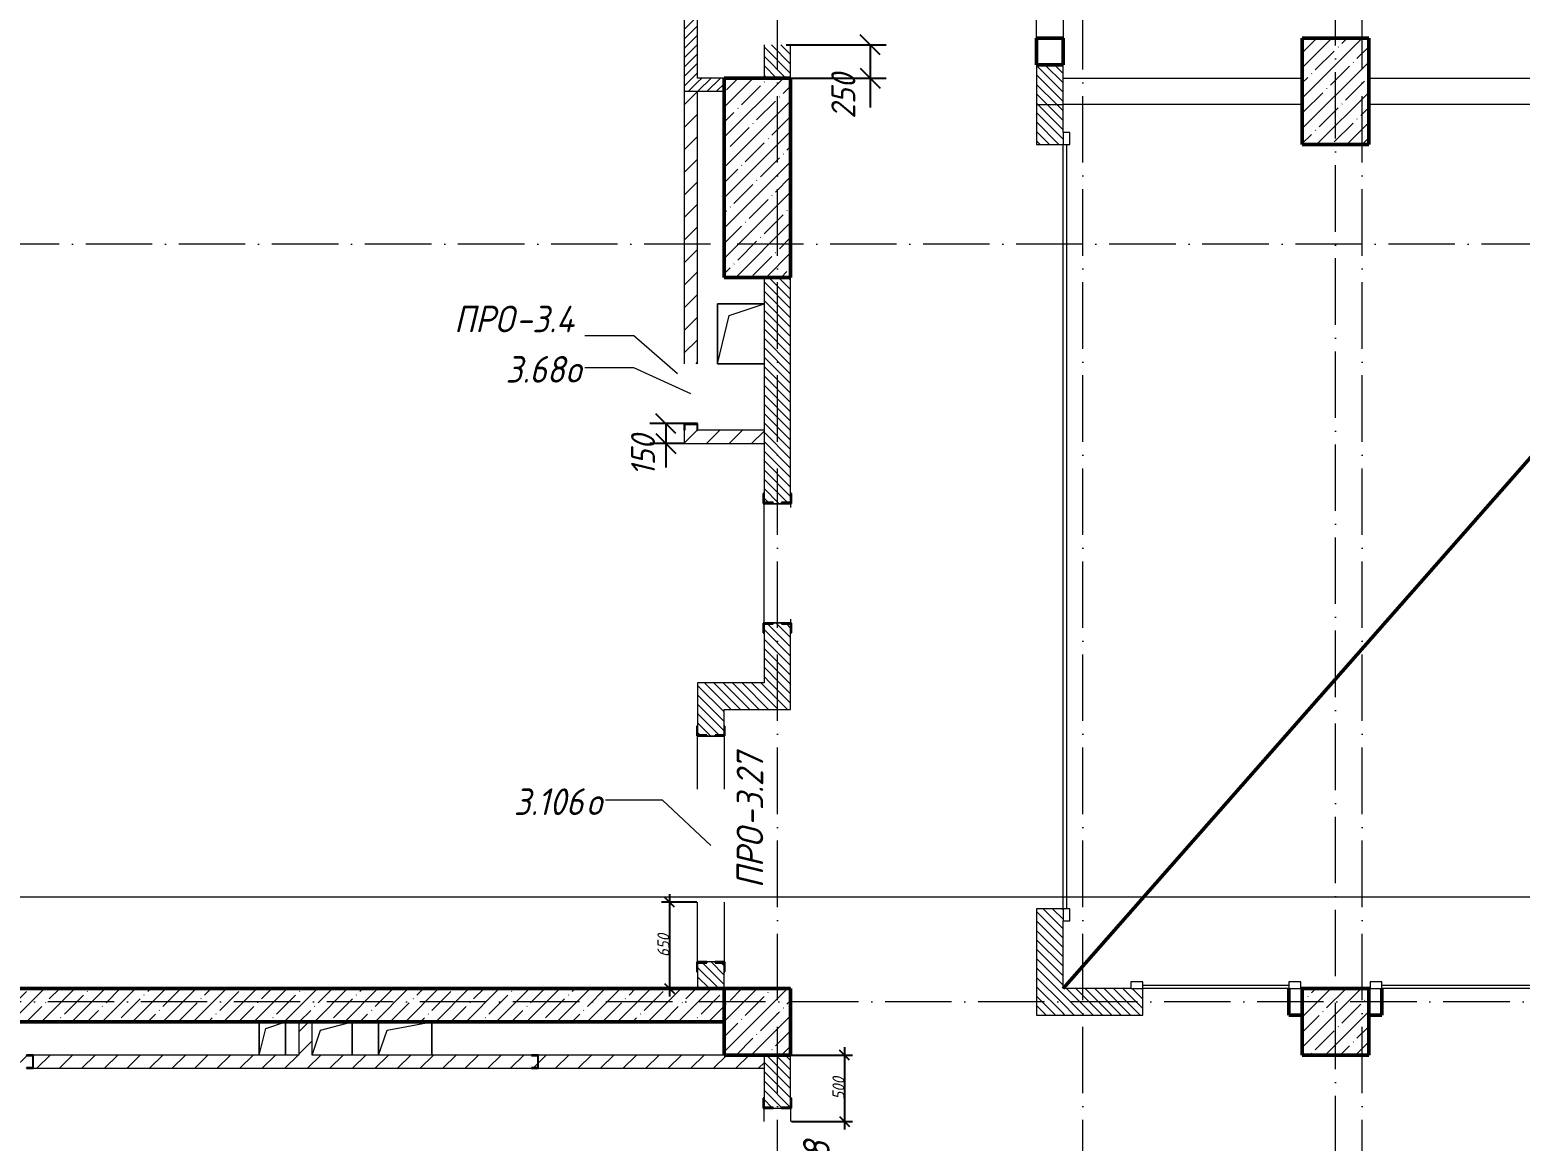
# Model space of a CAD drawing. Header units: millimetres. Extents: x -356862 to 418287, y 0 to 839748.
# Drawn here: x 144510 to 155725, y 390075 to 398436 of the extents above; entities that cross this region are included whole.
import ezdxf

# ---------------------------------------------------------------- set-up
doc = ezdxf.new("R2010")
doc.units = ezdxf.units.MM
doc.linetypes.add('50_200_ШТРИХ_1Т_ш5_п1_п1_', pattern=[700, 500, -100, 0, -100])
for name, color, linetype, lineweight in [('A-____-____-DIMS', 7, 'Continuous', 9), ('A-DETL-____-OTLN-1', 7, 'Continuous', 50), ('A-DOOR-____-MCUT', 7, 'Continuous', 13), ('A-DOOR-____-OTLN', 7, 'Continuous', 9), ('A-FLOR-____-OTLN', 7, 'Continuous', 9), ('A-GENM-____-IDEN', 7, 'Continuous', 9), ('A-GENM-____-MCUT', 7, 'Continuous', 25), ('A-GENM-____-OTLN', 7, 'Continuous', 9), ('A-GENM-____-OTLN-1', 7, 'Continuous', 25), ('A-GLAZ-____-IDEN', 7, 'Continuous', 9), ('A-WALL-____-MCUT', 7, 'Continuous', 13), ('A-WALL-____-MCUT-1', 7, 'Continuous', 9), ('A-WALL-____-MCUT-2', 7, 'Continuous', 50), ('A-WALL-____-PATT-1', 7, 'Continuous', 9), ('A-WALL-FNSH-MCUT-1', 7, 'Continuous', 9), ('I-WALL-____-OTLN', 7, 'Continuous', 9), ('S-COLS-____-MCUT', 7, 'Continuous', 50), ('S-COLS-____-OTLN', 7, 'Continuous', 9), ('S-GRID-____-OTLN-1', 7, '50_200_ШТРИХ_1Т_ш5_п1_п1_', 9)]:
    doc.layers.add(name, color=color, linetype=linetype, lineweight=lineweight)
doc.layers.add('G-____-____-SYMB-1', color=9, linetype='Continuous', lineweight=9, true_color=0x808080)
doc.styles.add('ISOCPEUR_I_10', font='isocpeui.ttf', dxfattribs={"width": 0.9, "height": 180})
doc.styles.add('ISOCPEUR_I_11', font='isocpeui.ttf', dxfattribs={"width": 0.9, "height": 200})
doc.styles.add('ISOCPEUR_I_7', font='isocpeui.ttf', dxfattribs={"width": 0.9, "height": 90})
doc.dimstyles.new('ISO-1_8_0_9К_СРЕДНИЙ_Кладочные_1', dxfattribs={"dimscale": 304.8, "dimtxt": 89.638306, "dimasz": 0.246063, "dimexe": 0.19685, "dimexo": 0, "dimgap": 0, "dimtad": 1, "dimdec": 3, "dimrnd": 0.001, "dimdsep": 46, "dimtxsty": 'ISOCPEUR_I_7', "dimblk1": 'OBLIQUE', "dimblk2": 'OBLIQUE', "dimsah": 1, "dimcen": 0.09, "dimdle": 0.19685, "dimazin": 0, "dimtfac": 1, "dimtdec": 4, "dimtix": 1, "dimtmove": 0, "dimatfit": 3, "dimfxl": 1, "dimtvp": 1, "dimtolj": 1, "dimtzin": 0, "dimarcsym": 2})
doc.dimstyles.new('ISO-1_8_0_9К_СРЕДНИЙ_Кладочные_3', dxfattribs={"dimscale": 304.8, "dimtxt": 179.276612, "dimasz": 0.492126, "dimexe": 0.393701, "dimexo": 0, "dimgap": 0, "dimtad": 1, "dimdec": 3, "dimrnd": 0.001, "dimdsep": 46, "dimtxsty": 'ISOCPEUR_I_10', "dimblk1": 'OBLIQUE', "dimblk2": 'OBLIQUE', "dimsah": 1, "dimcen": 0.09, "dimdle": 0.393701, "dimazin": 0, "dimtfac": 1, "dimtdec": 4, "dimtix": 1, "dimtmove": 0, "dimatfit": 3, "dimfxl": 1, "dimtvp": 1, "dimtolj": 1, "dimtzin": 0, "dimarcsym": 2})
pattern_1 = [(135, (144685.44, 323542.244), (-35.35534, -35.35534), [])]
pattern_2 = [(45, (144685.44, 323542.244), (-35.35534, 35.35534), [])]
pattern_3 = [(45, (144685.44, 323542.24), (-84.85281, 84.85281), [])]

# ---------------------------------------------------------------- blocks, each defined once
blk = doc.blocks.new('BSC_Колонна _Прямоугольная - 500х800-V10-АР1_План отверстий 3 этажа в осях 1-64_Ю-ЯЯ')
at = {"layer": 'S-COLS-____-OTLN'}
h = blk.add_hatch(dxfattribs=at)
h.set_pattern_fill('FP_14', color=256, style=0, pattern_type=2)
h.set_pattern_definition([(45, (-9650, -74431.04), (-114.04925, 114.04925), []), (45, (-9535.95, -74431.04), (-114.04925, 114.04925), [201.613, -40.323, 3.353, -36.97])])
h.paths.add_polyline_path([(-250, -400), (250, -400), (250, 400), (-250, 400)], flags=0)
at = {"layer": 'S-COLS-____-MCUT'}
for p, q in [((250, 400), (-250, 400)), ((-250, 400), (-250, -400)), ((250, -400), (250, 400)), ((-250, -400), (250, -400))]:
    blk.add_line(p, q, dxfattribs=at)
blk = doc.blocks.new('BSC_Колонна _Прямоугольная - 500х500-25976076-АР1_План отверстий 3 этажа в осях 1-64_Ю-ЯЯ')
at = {"layer": 'S-COLS-____-OTLN'}
h = blk.add_hatch(dxfattribs=at)
h.set_pattern_fill('FP_15', color=256, style=0, pattern_type=2)
h.set_pattern_definition([(45, (-9650, -67431.04), (-114.04925, 114.04925), []), (45, (-9535.95, -67431.04), (-114.04925, 114.04925), [201.613, -40.323, 3.353, -36.97])])
h.paths.add_polyline_path([(-250, -250), (250, -250), (250, 250), (-250, 250)], flags=0)
at = {"layer": 'S-COLS-____-MCUT'}
for p, q in [((250, 250), (-250, 250)), ((-250, 250), (-250, -250)), ((250, -250), (250, 250)), ((-250, -250), (250, -250))]:
    blk.add_line(p, q, dxfattribs=at)
blk = doc.blocks.new('BSC_Колонна _Прямоугольная - 500х500-V24-АР1_План отверстий 3 этажа в осях 1-64_Ю-ЯЯ')
at = {"layer": 'S-COLS-____-OTLN'}
h = blk.add_hatch(dxfattribs=at)
h.set_pattern_fill('FP_31', color=256, style=0, pattern_type=2)
h.set_pattern_definition([(45, (-5300, -67431.04), (-114.04925, 114.04925), []), (45, (-5185.95, -67431.04), (-114.04925, 114.04925), [201.613, -40.323, 3.353, -36.97])])
h.paths.add_polyline_path([(-250, -250), (250, -250), (250, 250), (-250, 250)], flags=0)
at = {"layer": 'S-COLS-____-MCUT'}
for p, q in [((250, 250), (-250, 250)), ((-250, 250), (-250, -250)), ((250, -250), (250, 250)), ((-250, -250), (250, -250))]:
    blk.add_line(p, q, dxfattribs=at)
blk = doc.blocks.new('BSC_Колонна _Прямоугольная - 500х1500-25984399-АР1_План отверстий 3 этажа в осях 1-64_Ю-ЯЯ')
at = {"layer": 'S-COLS-____-OTLN'}
h = blk.add_hatch(dxfattribs=at)
h.set_pattern_fill('FP_152', color=256, style=0, pattern_type=2)
h.set_pattern_definition([(45, (-5300, -73781.04), (-114.04925, 114.04925), []), (45, (-5185.95, -73781.04), (-114.04925, 114.04925), [201.613, -40.323, 3.353, -36.97])])
h.paths.add_polyline_path([(-250, -750), (250, -750), (250, 750), (-250, 750), (-250, -413)], flags=0)
at = {"layer": 'S-COLS-____-MCUT'}
for p, q in [((250, 750), (-250, 750)), ((-250, 750), (-250, -750)), ((250, -750), (250, 750)), ((-250, -750), (250, -750))]:
    blk.add_line(p, q, dxfattribs=at)
blk = doc.blocks.new('Фахверк_СКБ_Уголок - 200_3960-28268576-АР1_План отверстий 3 этажа в осях 1-64_Ю-ЯЯ')
at = {"layer": 'A-GENM-____-MCUT'}
for p, q in [((200, 156), (125, 156)), ((125, 156), (125, 81)), ((131, 81), (131, 150)), ((131, 150), (200, 150)), ((200, 150), (200, 156)), ((125, 81), (131, 81)), ((131, 19), (125, 19)), ((125, 19), (125, -56)), ((131, -50), (131, 19)), ((125, -56), (200, -56)), ((200, -50), (131, -50)), ((200, -56), (200, -50))]:
    blk.add_line(p, q, dxfattribs=at)
blk = doc.blocks.new('Фахверк_СКБ_Уголок - 200_3960_зеркало-28268689-АР1_План отверстий 3 этажа в осях 1-64_Ю-ЯЯ')
at = {"layer": 'A-GENM-____-MCUT'}
for p, q in [((200, 156), (125, 156)), ((125, 156), (125, 81)), ((131, 81), (131, 150)), ((131, 150), (200, 150)), ((200, 150), (200, 156)), ((125, 81), (131, 81)), ((131, 19), (125, 19)), ((125, 19), (125, -56)), ((131, -50), (131, 19)), ((125, -56), (200, -56)), ((200, -50), (131, -50)), ((200, -56), (200, -50))]:
    blk.add_line(p, q, dxfattribs=at)
blk = doc.blocks.new('154_Стойка_СКБ_Уголок - СМ-2480_200-28346303-АР1_План отверстий 3 этажа в осях 1-64_Ю-ЯЯ')
at = {"layer": 'A-GENM-____-MCUT'}
for p, q in [((125, 156), (125, 81)), ((200, 156), (125, 156)), ((131, 81), (131, 150)), ((131, 150), (200, 150)), ((200, 150), (200, 156)), ((125, 81), (131, 81)), ((131, 19), (125, 19)), ((125, 19), (125, -56)), ((131, -50), (131, 19)), ((125, -56), (200, -56)), ((200, -50), (131, -50)), ((200, -56), (200, -50))]:
    blk.add_line(p, q, dxfattribs=at)
blk = doc.blocks.new('Стойка_Влож_Полоса боковая - Полоса-V164-АР1_План отверстий 3 этажа в осях 1-64_Ю-ЯЯ')
at = {"layer": 'A-GENM-____-OTLN'}
for p, q in [((-5, 60), (0, 60)), ((-5, -60), (-5, 60)), ((0, 31), (0, -31)), ((0, -60), (-5, -60))]:
    blk.add_line(p, q, dxfattribs=at)
blk = doc.blocks.new('АР_Перемычка - АР_Перемычка-28586037-АР1_План отверстий 3 этажа в осях 1-64_Ю-ЯЯ')
at = {"layer": 'A-GENM-____-OTLN'}
blk.add_line((-250, -100), (-243, -100), dxfattribs=at)
blk = doc.blocks.new('154_Фахверк_СКБ_Швеллер - Тип_100_3960-28515445-АР1_План отверстий 3 этажа в осях 1-64_Ю-ЯЯ')
at = {"layer": 'A-GENM-____-MCUT'}
for p, q in [((175, 50), (125, 50)), ((125, 50), (125, -50)), ((128, 47), (175, 47)), ((128, -47), (128, 47)), ((175, 47), (175, 50)), ((125, -50), (175, -50)), ((175, -47), (128, -47)), ((175, -50), (175, -47))]:
    blk.add_line(p, q, dxfattribs=at)
blk = doc.blocks.new('AR_Отверстие прямоугольное _в плите_ - AR_Отверстие прямоугольное _в плите_-V196-АР1_План отверстий 3 этажа в осях 1-64_Ю-ЯЯ')
at = {"layer": 'A-GENM-____-OTLN'}
for p, q in [((-100, 125), (-100, -125)), ((-50, 75), (100, 125)), ((100, -125), (100, 125)), ((-100, -125), (-50, 75))]:
    blk.add_line(p, q, dxfattribs=at)
blk = doc.blocks.new('AR_Отверстие прямоугольное _в плите_ - AR_Отверстие прямоугольное _в плите_-30459858-АР1_План отверстий 3 этажа в осях 1-64_Ю-ЯЯ')
at = {"layer": 'A-GENM-____-OTLN'}
for p, q in [((-200, 125), (-200, -125)), ((-137, 63), (200, 125)), ((200, -125), (200, 125)), ((-200, -125), (-137, 63))]:
    blk.add_line(p, q, dxfattribs=at)
blk = doc.blocks.new('AR_Отверстие прямоугольное _в плите_ - AR_Отверстие прямоугольное _в плите_-30552572-АР1_План отверстий 3 этажа в осях 1-64_Ю-ЯЯ')
at = {"layer": 'A-GENM-____-OTLN'}
for p, q in [((-88, 63), (150, 125)), ((150, -125), (150, 125)), ((-150, -125), (-88, 63))]:
    blk.add_line(p, q, dxfattribs=at)
blk = doc.blocks.new('AR_Отверстие прямоугольное _в плите_ - AR_Отверстие прямоугольное _в плите_-30553107-АР1_План отверстий 3 этажа в осях 1-64_Ю-ЯЯ')
at = {"layer": 'A-GENM-____-OTLN'}
for p, q in [((175, 225), (-175, 225)), ((-175, 225), (-175, -225)), ((-87, 138), (175, 225)), ((-175, -225), (-87, 138)), ((-175, -225), (175, -225))]:
    blk.add_line(p, q, dxfattribs=at)
blk = doc.blocks.new('DM_Штора_Противопожарная_Doormaster_EI-60 - ш_2900 х в_2680-31485572-АР1_План отверстий 3 этажа в осях 1-64_Ю-ЯЯ')
at = {"layer": 'A-DOOR-____-MCUT'}
for p, q in [((-1325, 150), (-1415, 150)), ((-1415, 150), (-1415, 100)), ((-1325, 100), (-1325, 150)), ((-1325, 125), (1575, 125)), ((1575, 150), (1575, 100)), ((1665, 150), (1575, 150)), ((1665, 100), (1665, 150)), ((-1415, 100), (-1325, 100)), ((1575, 100), (1665, 100))]:
    blk.add_line(p, q, dxfattribs=at)
blk = doc.blocks.new('DM_Штора_Противопожарная_Doormaster_EI-60 - ш_5750 х в2680-31836437-АР1_План отверстий 3 этажа в осях 1-64_Ю-ЯЯ')
at = {"layer": 'A-DOOR-____-MCUT'}
for p, q in [((-2750, 150), (-2840, 150)), ((-2840, 150), (-2840, 100)), ((-2750, 100), (-2750, 150)), ((-2750, 125), (3000, 125)), ((3000, 150), (3000, 100)), ((3090, 150), (3000, 150)), ((3090, 100), (3090, 150)), ((-2840, 100), (-2750, 100)), ((3000, 100), (3090, 100))]:
    blk.add_line(p, q, dxfattribs=at)
blk = doc.blocks.new('DM_Штора_Противопожарная_Doormaster_EI-60 - ш_1100 х в_2680-31485576-АР1_План отверстий 3 этажа в осях 1-64_Ю-ЯЯ')
at = {"layer": 'A-DOOR-____-MCUT'}
for p, q in [((-425, 150), (-515, 150)), ((-515, 150), (-515, 100)), ((-425, 100), (-425, 150)), ((-425, 125), (675, 125)), ((675, 150), (675, 100)), ((765, 150), (675, 150)), ((765, 100), (765, 150)), ((-515, 100), (-425, 100)), ((675, 100), (765, 100))]:
    blk.add_line(p, q, dxfattribs=at)
blk = doc.blocks.new('BSC_Колонна _Прямоугольная1 - 200х100 _металл_-31488033-АР1_План отверстий 3 этажа в осях 1-64_Ю-ЯЯ')
at = {"layer": 'S-COLS-____-MCUT'}
for p, q in [((100, 50), (-100, 50)), ((-100, 50), (-100, 40)), ((100, -50), (100, 50)), ((-100, -50), (100, -50))]:
    blk.add_line(p, q, dxfattribs=at)
blk = doc.blocks.new('BSC_Колонна _Прямоугольная1 - 200х100 _металл_-V209-АР1_План отверстий 3 этажа в осях 1-64_Ю-ЯЯ')
at = {"layer": 'S-COLS-____-MCUT'}
for p, q in [((100, 50), (-100, 50)), ((100, -50), (100, 50)), ((-100, -40), (-100, -50)), ((-100, -50), (100, -50))]:
    blk.add_line(p, q, dxfattribs=at)
blk = doc.blocks.new('BSC_Колонна _Прямоугольная1 - 200х200 _металл_-35216022-АР1_План отверстий 3 этажа в осях 1-64_Ю-ЯЯ')
at = {"layer": 'S-COLS-____-MCUT'}
for p, q in [((100, 100), (-100, 100)), ((-100, 100), (-100, -100)), ((100, -100), (100, 100)), ((-100, -100), (100, -100))]:
    blk.add_line(p, q, dxfattribs=at)
blk = doc.blocks.new('154_Фахверк_СКБ_Швеллер - Тип_100_3960_зеркало-28515619-АР1_План отверстий 3 этажа в осях 1-64_Ю-ЯЯ')
at = {"layer": 'A-GENM-____-MCUT'}
for p, q in [((175, 50), (125, 50)), ((125, 50), (125, -50)), ((128, 47), (175, 47)), ((128, -47), (128, 47)), ((175, 47), (175, 50)), ((125, -50), (175, -50)), ((175, -47), (128, -47)), ((175, -50), (175, -47))]:
    blk.add_line(p, q, dxfattribs=at)
blk = doc.blocks.new('_Oblique')
at = {"color": 0, "linetype": 'ByBlock', "lineweight": -2}
blk.add_line((-0.5, -0.5), (0.5, 0.5), dxfattribs=at)
blk = doc.blocks.new('*D9559')
at = {"layer": 'A-____-____-DIMS', "color": 0, "lineweight": -2, "transparency": 16777216}
for p, q in [((150201, 398323), (150954, 398323)), ((150834, 398323), (150834, 397953)), ((150235, 398073), (150954, 398073)), ((150834, 398073), (150834, 397852))]:
    blk.add_line(p, q, dxfattribs=at)
at = {"layer": 'Defpoints', "color": 0, "transparency": 16777216}
for p in [(150201, 398323), (150834, 398323), (150235, 398073)]:
    blk.add_point(p, dxfattribs=at)
at = {"layer": 'A-____-____-DIMS', "color": 0, "lineweight": -2, "transparency": 16777216, "xscale": 150, "yscale": 150, "zscale": 150}
for p, rotation in [((150834, 398323), 90), ((150834, 398073), 270)]:
    blk.add_blockref('_Oblique', p, dxfattribs=dict(at, rotation=rotation))
at = {"layer": 'A-____-____-DIMS', "color": 0, "transparency": 16777216, "insert": (150542, 397767), "char_height": 180, "width": 409.58, "attachment_point": 1, "rotation": 90, "line_spacing_factor": 1.149209, "style": 'ISOCPEUR_I_10'}
blk.add_mtext('\\A1;250', dxfattribs=at)
blk = doc.blocks.new('*D9638')
at = {"layer": 'A-____-____-DIMS', "color": 0, "lineweight": -2, "transparency": 16777216}
for p, q in [((149529, 391873), (149263, 391873)), ((149323, 391933), (149323, 391163)), ((149429, 391223), (149263, 391223))]:
    blk.add_line(p, q, dxfattribs=at)
at = {"layer": 'Defpoints', "color": 0, "transparency": 16777216}
for p in [(149529, 391873), (149323, 391223), (149429, 391223)]:
    blk.add_point(p, dxfattribs=at)
at = {"layer": 'A-____-____-DIMS', "color": 0, "lineweight": -2, "transparency": 16777216, "xscale": 75, "yscale": 75, "zscale": 75}
for p, rotation in [((149323, 391873), 90), ((149323, 391223), 270)]:
    blk.add_blockref('_Oblique', p, dxfattribs=dict(at, rotation=rotation))
at = {"layer": 'A-____-____-DIMS', "color": 0, "transparency": 16777216, "insert": (149278, 391548), "char_height": 90, "width": 409.58, "attachment_point": 5, "rotation": 90, "style": 'ISOCPEUR_I_7'}
blk.add_mtext('\\A1;650', dxfattribs=at)
blk = doc.blocks.new('*D9639')
at = {"layer": 'A-____-____-DIMS', "color": 0, "lineweight": -2, "transparency": 16777216}
for p, q in [((150640, 390783), (150640, 390163)), ((150235, 390723), (150700, 390723)), ((150241, 390223), (150700, 390223))]:
    blk.add_line(p, q, dxfattribs=at)
at = {"layer": 'Defpoints', "color": 0, "transparency": 16777216}
for p in [(150235, 390723), (150241, 390223), (150640, 390223)]:
    blk.add_point(p, dxfattribs=at)
at = {"layer": 'A-____-____-DIMS', "color": 0, "lineweight": -2, "transparency": 16777216, "xscale": 75, "yscale": 75, "zscale": 75}
for p, rotation in [((150640, 390723), 90), ((150640, 390223), 270)]:
    blk.add_blockref('_Oblique', p, dxfattribs=dict(at, rotation=rotation))
at = {"layer": 'A-____-____-DIMS', "color": 0, "transparency": 16777216, "insert": (150595, 390473), "char_height": 90, "width": 409.58, "attachment_point": 5, "rotation": 90, "style": 'ISOCPEUR_I_7'}
blk.add_mtext('\\A1;500', dxfattribs=at)
blk = doc.blocks.new('*D9540')
at = {"layer": 'A-____-____-DIMS', "color": 0, "lineweight": -2, "transparency": 16777216}
for p, q in [((149496, 395473), (149176, 395473)), ((149296, 395473), (149296, 395203)), ((149435, 395323), (149176, 395323)), ((149296, 395323), (149296, 395143))]:
    blk.add_line(p, q, dxfattribs=at)
at = {"layer": 'Defpoints', "color": 0, "transparency": 16777216}
for p in [(149296, 395473), (149496, 395473), (149435, 395323)]:
    blk.add_point(p, dxfattribs=at)
at = {"layer": 'A-____-____-DIMS', "color": 0, "lineweight": -2, "transparency": 16777216, "xscale": 150, "yscale": 150, "zscale": 150}
for p, rotation in [((149296, 395473), 90), ((149296, 395323), 270)]:
    blk.add_blockref('_Oblique', p, dxfattribs=dict(at, rotation=rotation))
at = {"layer": 'A-____-____-DIMS', "color": 0, "transparency": 16777216, "insert": (149035, 395079), "char_height": 180, "width": 368.21, "attachment_point": 1, "rotation": 90, "line_spacing_factor": 1.149209, "style": 'ISOCPEUR_I_10'}
blk.add_mtext('\\A1;150', dxfattribs=at)

msp = doc.modelspace()

# ---------------------------------------------------------------- hatches: boundary and pattern name
at = {"layer": 'A-WALL-____-PATT-1'}
h = msp.add_hatch(dxfattribs=at)
h.set_pattern_fill('FP_8', color=256, style=0, pattern_type=2)
h.set_pattern_definition(pattern_2)
h.paths.add_polyline_path([(149535.4376, 397973.2863), (149535.4376, 399073.2863), (149435.4376, 399073.2863), (149435.4376, 397973.2863)], flags=0)
h.paths.add_polyline_path([(149435.4376, 399473.2863), (149535.4376, 399473.2863), (149535.4376, 400173.2863), (149435.4376, 400173.2863)], flags=0)
h = msp.add_hatch(dxfattribs=at)
h.set_pattern_fill('FP_9', color=256, style=0, pattern_type=2)
h.set_pattern_definition(pattern_1)
h.paths.add_polyline_path([(150035.4376, 398073.2863), (150235.4376, 398073.2863), (150235.4376, 398323.2863), (150035.4376, 398323.2863)], flags=0)
h.paths.add_polyline_path([(150035.4376, 398823.2863), (150235.4376, 398823.2863), (150235.4376, 399873.2863), (150035.4376, 399873.2863)], flags=0)
h = msp.add_hatch(dxfattribs=at)
h.set_pattern_fill('FP_9', color=256, style=0, pattern_type=2)
h.set_pattern_definition(pattern_1)
h.paths.add_polyline_path([(152285.4376, 397873.2863), (152285.4376, 398173.2863), (152085.4376, 398173.2863), (152085.4376, 397873.2863)], flags=0)
h = msp.add_hatch(dxfattribs=at)
h.set_pattern_fill('FP_8', color=256, style=0, pattern_type=2)
h.set_pattern_definition(pattern_2)
h.paths.add_polyline_path([(149735.4376, 397973.2863), (149735.4376, 398073.2863), (149535.4376, 398073.2863), (149535.4376, 397973.2863)], flags=0)
h = msp.add_hatch(dxfattribs=at)
h.set_pattern_fill('FP_7', color=256, style=0, pattern_type=2)
h.set_pattern_definition(pattern_3)
h.paths.add_polyline_path([(149532.4376, 395423.2863), (149532.4376, 395470.2863), (149438.4376, 395470.2863), (149438.4376, 395423.2863), (149485.4376, 395423.2863)], flags=0)
h.paths.add_polyline_path([(149535.4376, 395923.2863), (149535.4376, 397973.2863), (149435.4376, 397973.2863), (149435.4376, 395923.2863)], flags=0)
h = msp.add_hatch(dxfattribs=at)
h.set_pattern_fill('FP_9', color=256, style=0, pattern_type=2)
h.set_pattern_definition(pattern_1)
h.paths.add_polyline_path([(152285.4376, 391023.2863), (152285.4376, 391823.2863), (152085.4376, 391823.2863), (152085.4376, 391023.2863)], flags=0)
h.paths.add_polyline_path([(152285.4376, 397573.2863), (152285.4376, 397873.2863), (152085.4376, 397873.2863), (152085.4376, 397573.2863)], flags=0)
h = msp.add_hatch(dxfattribs=at)
h.set_pattern_fill('FP_9', color=256, style=0, pattern_type=2)
h.set_pattern_definition(pattern_1)
h.paths.add_polyline_path([(150235.4376, 393523.2863), (150235.4376, 393967.2863), (150166.4376, 393967.2863), (150166.4376, 393973.2863), (150104.4376, 393973.2863), (150104.4376, 393967.2863), (150035.4376, 393967.2863), (150035.4376, 393523.2863)], flags=0)
h.paths.add_polyline_path([(150166.4376, 394873.2863), (150166.4376, 394879.2863), (150235.4376, 394879.2863), (150235.4376, 396573.2863), (150035.4376, 396573.2863), (150035.4376, 394879.2863), (150104.4376, 394879.2863), (150104.4376, 394873.2863)], flags=0)
h = msp.add_hatch(dxfattribs=at)
h.set_pattern_fill('FP_7', color=256, style=0, pattern_type=2)
h.set_pattern_definition(pattern_3)
h.paths.add_polyline_path([(150035.4376, 395323.2863), (150035.4376, 395423.2863), (149435.4376, 395423.2863), (149435.4376, 395323.2863), (149973.8045, 395323.2863)], flags=0)
h = msp.add_hatch(dxfattribs=at)
h.set_pattern_fill('FP_9', color=256, style=0, pattern_type=2)
h.set_pattern_definition(pattern_1)
h.paths.add_polyline_path([(149535.4376, 391223.2863), (149735.4376, 391223.2863), (149735.4376, 391417.2863), (149666.4376, 391417.2863), (149666.4376, 391423.2863), (149604.4376, 391423.2863), (149604.4376, 391417.2863), (149535.4376, 391417.2863), (149535.4376, 391348.2863)], flags=0)
h.paths.add_polyline_path([(149666.4376, 393123.2863), (149666.4376, 393129.2863), (149735.4376, 393129.2863), (149735.4376, 393523.2863), (149535.4376, 393523.2863), (149535.4376, 393129.2863), (149604.4376, 393129.2863), (149604.4376, 393123.2863)], flags=0)
h = msp.add_hatch(dxfattribs=at)
h.set_pattern_fill('FP_9', color=256, style=0, pattern_type=2)
h.set_pattern_definition(pattern_1)
h.paths.add_polyline_path([(149735.4376, 393323.2863), (150235.4376, 393323.2863), (150235.4376, 393523.2863), (149735.4376, 393523.2863)], flags=0)
h = msp.add_hatch(dxfattribs=at)
h.set_pattern_fill('FP_12', color=256, style=0, pattern_type=2)
h.set_pattern_definition([(45, (144685.44, 323542.24), (-114.04925, 114.04925), []), (45, (144799.49, 323542.24), (-114.04925, 114.04925), [201.612, -40.322, 3.353, -36.97])])
h.paths.add_polyline_path([(149735.4376, 390973.2863), (149735.4376, 391223.2863), (142735.4376, 391223.2863), (142735.4376, 390973.2863), (148206.3402, 390973.2863)], flags=0)
h = msp.add_hatch(dxfattribs=at)
h.set_pattern_fill('FP_9', color=256, style=0, pattern_type=2)
h.set_pattern_definition(pattern_1)
h.paths.add_polyline_path([(152795.4376, 391023.2863), (152885.4376, 391023.2863), (152885.4376, 391223.2863), (152285.4376, 391223.2863), (152285.4376, 391023.2863)], flags=0)
h = msp.add_hatch(dxfattribs=at)
h.set_pattern_fill('FP_7', color=256, style=0, pattern_type=2)
h.set_pattern_definition(pattern_3)
h.paths.add_polyline_path([(146635.4376, 390723.2863), (146635.4376, 390973.2863), (146535.4376, 390973.2863), (146535.4376, 390723.2863)], flags=0)
h = msp.add_hatch(dxfattribs=at)
h.set_pattern_fill('FP_7', color=256, style=0, pattern_type=2)
h.set_pattern_definition(pattern_3)
h.paths.add_polyline_path([(142903.9474, 390623.2863), (144485.4376, 390623.2863), (144485.4376, 390626.2863), (144532.4376, 390626.2863), (144532.4376, 390720.2863), (144485.4376, 390720.2863), (144485.4376, 390723.2863), (142485.4376, 390723.2863), (142485.4376, 390623.2863)], flags=0)
h.paths.add_polyline_path([(150035.4376, 390623.2863), (150035.4376, 390723.2863), (148335.4376, 390723.2863), (148335.4376, 390623.2863), (149973.8045, 390623.2863)], flags=0)
h.paths.add_polyline_path([(148285.4376, 390623.2863), (148285.4376, 390626.2863), (148332.4376, 390626.2863), (148332.4376, 390720.2863), (148285.4376, 390720.2863), (148285.4376, 390723.2863), (144535.4376, 390723.2863), (144535.4376, 390623.2863), (148206.3402, 390623.2863)], flags=0)
h = msp.add_hatch(dxfattribs=at)
h.set_pattern_fill('FP_9', color=256, style=0, pattern_type=2)
h.set_pattern_definition(pattern_1)
h.paths.add_polyline_path([(150235.4376, 385573.2863), (150235.4376, 388617.2863), (150166.4376, 388617.2863), (150166.4376, 388623.2863), (150104.4376, 388623.2863), (150104.4376, 388617.2863), (150035.4376, 388617.2863), (150035.4376, 385573.2863)], flags=0)
h.paths.add_polyline_path([(150166.4376, 390323.2863), (150166.4376, 390329.2863), (150235.4376, 390329.2863), (150235.4376, 390723.2863), (150035.4376, 390723.2863), (150035.4376, 390329.2863), (150104.4376, 390329.2863), (150104.4376, 390323.2863)], flags=0)

# ---------------------------------------------------------------- linework, layer by layer
at = {"layer": 'A-DETL-____-OTLN-1'}
msp.add_line((152285.4376, 391223.2863), (157257.4376, 396873.2863), dxfattribs=at)
at = {"layer": 'A-FLOR-____-OTLN'}
for p, q in [((152285.4376, 391823.2863), (152285.4376, 397573.2863)), ((149685.4376, 396373.2863), (150035.4376, 396373.2863)), ((149685.4376, 395923.2863), (149685.4376, 396373.2863)), ((150035.4376, 395923.2863), (149685.4376, 395923.2863)), ((153985.4376, 391223.2863), (152885.4376, 391223.2863)), ((157585.4376, 391223.2863), (154685.4376, 391223.2863)), ((146235.4376, 390723.2863), (146235.4376, 390973.2863)), ((146435.4376, 390973.2863), (146435.4376, 390723.2863)), ((146935.4376, 390973.2863), (146935.4376, 390723.2863)), ((147135.4376, 390723.2863), (147135.4376, 390973.2863)), ((147535.4376, 390973.2863), (147535.4376, 390723.2863))]:
    msp.add_line(p, q, dxfattribs=at)
at = {"layer": 'A-GENM-____-IDEN'}
for p, q in [((149056.5955, 396133.1022), (148686.1431, 396133.1022)), ((149385.4376, 395848.2863), (149056.5955, 396133.1022))]:
    msp.add_line(p, q, dxfattribs=at)
at = {"layer": 'A-GLAZ-____-IDEN'}
for p, q in [((149056.5955, 395894.0668), (148686.1431, 395894.0668)), ((149485.4376, 395698.2863), (149056.5955, 395894.0668)), ((149271.8118, 392641.2895), (148842.9398, 392641.2895)), ((149635.4376, 392298.2863), (149271.8118, 392641.2895))]:
    msp.add_line(p, q, dxfattribs=at)
at = {"layer": 'A-WALL-____-MCUT'}
for p, q in [((150035.4376, 398323.2863), (150035.4376, 398073.2863)), ((150235.4376, 398073.2863), (150235.4376, 398323.2863)), ((152085.4376, 398173.2863), (152085.4376, 397573.2863)), ((152285.4376, 397663.2863), (152285.4376, 398173.2863)), ((152085.4376, 397873.2863), (152285.4376, 397873.2863)), ((152085.4376, 397573.2863), (152285.4376, 397573.2863)), ((150035.4376, 396573.2863), (150035.4376, 394948.2863)), ((150235.4376, 394948.2863), (150235.4376, 396573.2863)), ((150035.4376, 393898.2863), (150035.4376, 393523.2863)), ((150235.4376, 393323.2863), (150235.4376, 393898.2863)), ((149535.4376, 393523.2863), (149535.4376, 393198.2863)), ((150035.4376, 393523.2863), (149535.4376, 393523.2863)), ((149735.4376, 393198.2863), (149735.4376, 393323.2863)), ((149735.4376, 393323.2863), (150235.4376, 393323.2863)), ((152085.4376, 391823.2863), (152085.4376, 391023.2863)), ((152285.4376, 391823.2863), (152085.4376, 391823.2863)), ((152285.4376, 391223.2863), (152285.4376, 391733.2863)), ((149666.4376, 391423.2863), (149604.4376, 391423.2863)), ((149535.4376, 391348.2863), (149535.4376, 391223.2863)), ((149735.4376, 391223.2863), (149735.4376, 391348.2863)), ((152795.4376, 391223.2863), (152285.4376, 391223.2863)), ((152885.4376, 391023.2863), (152885.4376, 391223.2863)), ((152085.4376, 391023.2863), (152885.4376, 391023.2863)), ((150035.4376, 390723.2863), (150035.4376, 390398.2863)), ((150235.4376, 390398.2863), (150235.4376, 390723.2863)), ((150104.4376, 390323.2863), (150166.4376, 390323.2863))]:
    msp.add_line(p, q, dxfattribs=at)
at = {"layer": 'A-WALL-____-MCUT-1'}
msp.add_line((149435.4376, 397973.2863), (149535.4376, 397973.2863), dxfattribs=at)
at = {"layer": 'A-WALL-____-MCUT-2'}
for p, q in [((149735.4376, 391223.2863), (142735.4376, 391223.2863)), ((142735.4376, 390973.2863), (149735.4376, 390973.2863))]:
    msp.add_line(p, q, dxfattribs=at)
at = {"layer": 'A-WALL-FNSH-MCUT-1'}
for p, q in [((149435.4376, 399073.2863), (149435.4376, 395923.2863)), ((149535.4376, 398073.2863), (149535.4376, 399073.2863)), ((149735.4376, 398073.2863), (149535.4376, 398073.2863)), ((149535.4376, 397973.2863), (149735.4376, 397973.2863)), ((149535.4376, 395923.2863), (149535.4376, 397973.2863)), ((149435.4376, 395423.2863), (149435.4376, 395323.2863)), ((150035.4376, 395423.2863), (149535.4376, 395423.2863)), ((149435.4376, 395323.2863), (150035.4376, 395323.2863)), ((146535.4376, 390973.2863), (146535.4376, 390723.2863)), ((146635.4376, 390723.2863), (146635.4376, 390973.2863)), ((146535.4376, 390723.2863), (144535.4376, 390723.2863)), ((144535.4376, 390623.2863), (148285.4376, 390623.2863)), ((148285.4376, 390723.2863), (146635.4376, 390723.2863)), ((149735.4376, 390723.2863), (148335.4376, 390723.2863)), ((148335.4376, 390623.2863), (150035.4376, 390623.2863))]:
    msp.add_line(p, q, dxfattribs=at)
at = {"layer": 'G-____-____-SYMB-1'}
msp.add_line((139874.9012, 391913.2863), (249355.6286, 391913.2863), dxfattribs=at)
at = {"layer": 'I-WALL-____-OTLN'}
for p, q in [((152085.4376, 398373.2863), (152085.4376, 400173.2863)), ((152285.4376, 400173.2863), (152285.4376, 398373.2863)), ((152285.4376, 398073.2863), (154085.4376, 398073.2863)), ((154585.4376, 398073.2863), (156785.4376, 398073.2863)), ((154085.4376, 397873.2863), (152285.4376, 397873.2863)), ((156785.4376, 397873.2863), (154585.4376, 397873.2863)), ((150035.4376, 393973.2863), (150035.4376, 394873.2863)), ((150235.4376, 394873.2863), (150235.4376, 394843.2863)), ((150235.4376, 394003.2863), (150235.4376, 393973.2863)), ((149535.4376, 392723.2863), (149535.4376, 393123.2863)), ((149735.4376, 393123.2863), (149735.4376, 392723.2863)), ((149535.4376, 391423.2863), (149535.4376, 391873.2863)), ((149735.4376, 391873.2863), (149735.4376, 391423.2863)), ((150035.4376, 390223.2863), (150035.4376, 390323.2863)), ((150235.4376, 390323.2863), (150235.4376, 390223.2863))]:
    msp.add_line(p, q, dxfattribs=at)
at = {"layer": 'S-GRID-____-OTLN-1'}
for p, q in [((150135.4376, 376433.8321), (150135.4376, 414435.0957)), ((152435.4376, 376433.8321), (152435.4376, 414435.0957)), ((154335.4376, 376613.9415), (154335.4376, 414435.0957)), ((154535.4376, 376433.8321), (154535.4376, 414170.8458)), ((169235.4376, 396823.2863), (140016.6674, 396823.2863)), ((248759.8442, 391123.2863), (140016.6674, 391123.2863))]:
    msp.add_line(p, q, dxfattribs=at)

# ---------------------------------------------------------------- block references
at = {"layer": 'A-DOOR-____-OTLN', "rotation": 269.9999999999994}
msp.add_blockref('DM_Штора_Противопожарная_Doormaster_EI-60 - ш_5750 х в2680-31836437-АР1_План отверстий 3 этажа в осях 1-64_Ю-ЯЯ', (152185.4376, 394823.2863), dxfattribs=at)
at = {"layer": 'A-DOOR-____-OTLN'}
for name, p in [('DM_Штора_Противопожарная_Doormaster_EI-60 - ш_1100 х в_2680-31485576-АР1_План отверстий 3 этажа в осях 1-64_Ю-ЯЯ', (153310.4376, 391123.2863)), ('DM_Штора_Противопожарная_Doormaster_EI-60 - ш_2900 х в_2680-31485572-АР1_План отверстий 3 этажа в осях 1-64_Ю-ЯЯ', (156010.4376, 391123.2863))]:
    msp.add_blockref(name, p, dxfattribs=at)
at = {"layer": 'A-GENM-____-OTLN'}
for name, p in [('AR_Отверстие прямоугольное _в плите_ - AR_Отверстие прямоугольное _в плите_-30553107-АР1_План отверстий 3 этажа в осях 1-64_Ю-ЯЯ', (149860.4376, 396148.2863)), ('AR_Отверстие прямоугольное _в плите_ - AR_Отверстие прямоугольное _в плите_-V196-АР1_План отверстий 3 этажа в осях 1-64_Ю-ЯЯ', (146335.4376, 390848.2863)), ('AR_Отверстие прямоугольное _в плите_ - AR_Отверстие прямоугольное _в плите_-30552572-АР1_План отверстий 3 этажа в осях 1-64_Ю-ЯЯ', (146785.4376, 390848.2863)), ('AR_Отверстие прямоугольное _в плите_ - AR_Отверстие прямоугольное _в плите_-30459858-АР1_План отверстий 3 этажа в осях 1-64_Ю-ЯЯ', (147335.4376, 390848.2863))]:
    msp.add_blockref(name, p, dxfattribs=at)
for name, p, rotation in [('АР_Перемычка - АР_Перемычка-28586037-АР1_План отверстий 3 этажа в осях 1-64_Ю-ЯЯ', (150135.4376, 394873.2863), 269.9999999999999), ('Стойка_Влож_Полоса боковая - Полоса-V164-АР1_План отверстий 3 этажа в осях 1-64_Ю-ЯЯ', (150135.4376, 394873.2863), 89.99999999999993), ('Стойка_Влож_Полоса боковая - Полоса-V164-АР1_План отверстий 3 этажа в осях 1-64_Ю-ЯЯ', (150135.4376, 393973.2863), 269.9999999999999), ('Стойка_Влож_Полоса боковая - Полоса-V164-АР1_План отверстий 3 этажа в осях 1-64_Ю-ЯЯ', (149635.4376, 393123.2863), 89.99999999999991)]:
    msp.add_blockref(name, p, dxfattribs=dict(at, rotation=rotation))
at = {"layer": 'A-GENM-____-OTLN-1'}
for name, p, rotation in [('154_Фахверк_СКБ_Швеллер - Тип_100_3960_зеркало-28515619-АР1_План отверстий 3 этажа в осях 1-64_Ю-ЯЯ', (149485.4376, 395598.2863), 269.9999999999999), ('154_Стойка_СКБ_Уголок - СМ-2480_200-28346303-АР1_План отверстий 3 этажа в осях 1-64_Ю-ЯЯ', (150185.4376, 394748.2863), 89.99999999999991), ('154_Стойка_СКБ_Уголок - СМ-2480_200-28346303-АР1_План отверстий 3 этажа в осях 1-64_Ю-ЯЯ', (150085.4376, 394098.2863), 269.9999999999999), ('154_Стойка_СКБ_Уголок - СМ-2480_200-28346303-АР1_План отверстий 3 этажа в осях 1-64_Ю-ЯЯ', (149685.4376, 392998.2863), 89.99999999999991), ('Фахверк_СКБ_Уголок - 200_3960_зеркало-28268689-АР1_План отверстий 3 этажа в осях 1-64_Ю-ЯЯ', (149585.4376, 391548.2863), 269.9999999999999), ('154_Фахверк_СКБ_Швеллер - Тип_100_3960-28515445-АР1_План отверстий 3 этажа в осях 1-64_Ю-ЯЯ', (144660.4376, 390673.2863), 180), ('154_Фахверк_СКБ_Швеллер - Тип_100_3960-28515445-АР1_План отверстий 3 этажа в осях 1-64_Ю-ЯЯ', (148460.4376, 390673.2863), 180), ('Фахверк_СКБ_Уголок - 200_3960-28268576-АР1_План отверстий 3 этажа в осях 1-64_Ю-ЯЯ', (150185.4376, 390198.2863), 89.99999999999991)]:
    msp.add_blockref(name, p, dxfattribs=dict(at, rotation=rotation))
at = {"layer": 'S-COLS-____-OTLN', "rotation": 270.0000000000001}
for name, p in [('BSC_Колонна _Прямоугольная1 - 200х200 _металл_-35216022-АР1_План отверстий 3 этажа в осях 1-64_Ю-ЯЯ', (152185.4376, 398273.2863)), ('BSC_Колонна _Прямоугольная1 - 200х100 _металл_-31488033-АР1_План отверстий 3 этажа в осях 1-64_Ю-ЯЯ', (154035.4376, 391123.2863)), ('BSC_Колонна _Прямоугольная1 - 200х100 _металл_-V209-АР1_План отверстий 3 этажа в осях 1-64_Ю-ЯЯ', (154635.4376, 391123.2863))]:
    msp.add_blockref(name, p, dxfattribs=at)
at = {"layer": 'S-COLS-____-OTLN'}
for name, p in [('BSC_Колонна _Прямоугольная - 500х800-V10-АР1_План отверстий 3 этажа в осях 1-64_Ю-ЯЯ', (154335.4376, 397973.2863)), ('BSC_Колонна _Прямоугольная - 500х1500-25984399-АР1_План отверстий 3 этажа в осях 1-64_Ю-ЯЯ', (149985.4376, 397323.2863)), ('BSC_Колонна _Прямоугольная - 500х500-V24-АР1_План отверстий 3 этажа в осях 1-64_Ю-ЯЯ', (149985.4376, 390973.2863)), ('BSC_Колонна _Прямоугольная - 500х500-25976076-АР1_План отверстий 3 этажа в осях 1-64_Ю-ЯЯ', (154335.4376, 390973.2863))]:
    msp.add_blockref(name, p, dxfattribs=at)

# ---------------------------------------------------------------- texts
at = {"layer": 'A-GENM-____-IDEN', "char_height": 200, "attachment_point": 1, "style": 'ISOCPEUR_I_11'}
for s, insert, width in [('ПРО', (147703.5864, 396360.2184), 562.784625), ('-3.4', (148167.9302, 396360.2184), 577.215)]:
    msp.add_mtext(s, dxfattribs=dict(at, insert=insert, width=width))
at = {"layer": 'A-GENM-____-IDEN', "char_height": 200, "attachment_point": 1, "rotation": 90, "style": 'ISOCPEUR_I_11'}
for s, insert, width in [('-3.27', (149829.2281, 392443.1177), 707.088375), ('ПРО', (149829.2281, 391978.7739), 562.784625), ('-3.28', (150329.2281, 389515.8931), 707.088375)]:
    msp.add_mtext(s, dxfattribs=dict(at, insert=insert, width=width))
at = {"layer": 'A-GLAZ-____-IDEN', "char_height": 200, "attachment_point": 1, "style": 'ISOCPEUR_I_11'}
for s, insert, width in [('3.68', (148090.6885, 395981.6814), 548.35425), ('\\fISOCPEUR|b0|i1|c204|p34|;\\W.9;о', (148543.126, 395981.6814), 158.734125), ('3.106', (148152.0841, 392728.9041), 663.79725), ('\\fISOCPEUR|b0|i1|c204|p34|;\\W.9;о', (148699.7716, 392728.9041), 158.734125)]:
    msp.add_mtext(s, dxfattribs=dict(at, insert=insert, width=width))

# ---------------------------------------------------------------- dimensions: what is measured, and where the dimension line sits
at = {"layer": 'A-____-____-DIMS'}
for base, p1, p2, override, picture, middle in [((150834.2205, 398323.2863), (150235.4376, 398073.2863), (150200.5723, 398323.2863), {"dimpost": '<>', "dimfxl": 252.419475}, '*D9559', (150662.1569, 397852.2106)), ((149295.6481, 395473.2863), (149435.4376, 395323.2863), (149496.121, 395473.2863), {"dimpost": '<>', "dimfxl": 161.810005}, '*D9540', (149155.3708, 395142.9586))]:
    dim = msp.add_linear_dim(base=base, p1=p1, p2=p2, angle=90, dimstyle='ISO-1_8_0_9К_СРЕДНИЙ_Кладочные_3', override=override, dxfattribs=at)
    dim.commit()
    dim.dimension.update_dxf_attribs({"geometry": picture, "text_midpoint": middle, "dimtype": 160, "text_rotation": 90})
for base, p1, p2, override, picture, middle in [((149322.6106, 391223.2863), (149529.4376, 391873.2863), (149428.6766, 391223.2863), {"dimpost": '<>', "dimfxl": 657.76347}, '*D9638', (149277.6106, 391548.2863)), ((150639.7995, 390223.2863), (150235.4376, 390723.2863), (150241.4376, 390223.2863), {"dimpost": '<>', "dimfxl": 500.035999}, '*D9639', (150594.7995, 390473.2863))]:
    dim = msp.add_linear_dim(base=base, p1=p1, p2=p2, angle=90, dimstyle='ISO-1_8_0_9К_СРЕДНИЙ_Кладочные_1', override=override, dxfattribs=at)
    dim.commit()
    dim.dimension.update_dxf_attribs({"geometry": picture, "text_midpoint": middle})

doc.saveas('drawing.dxf')
